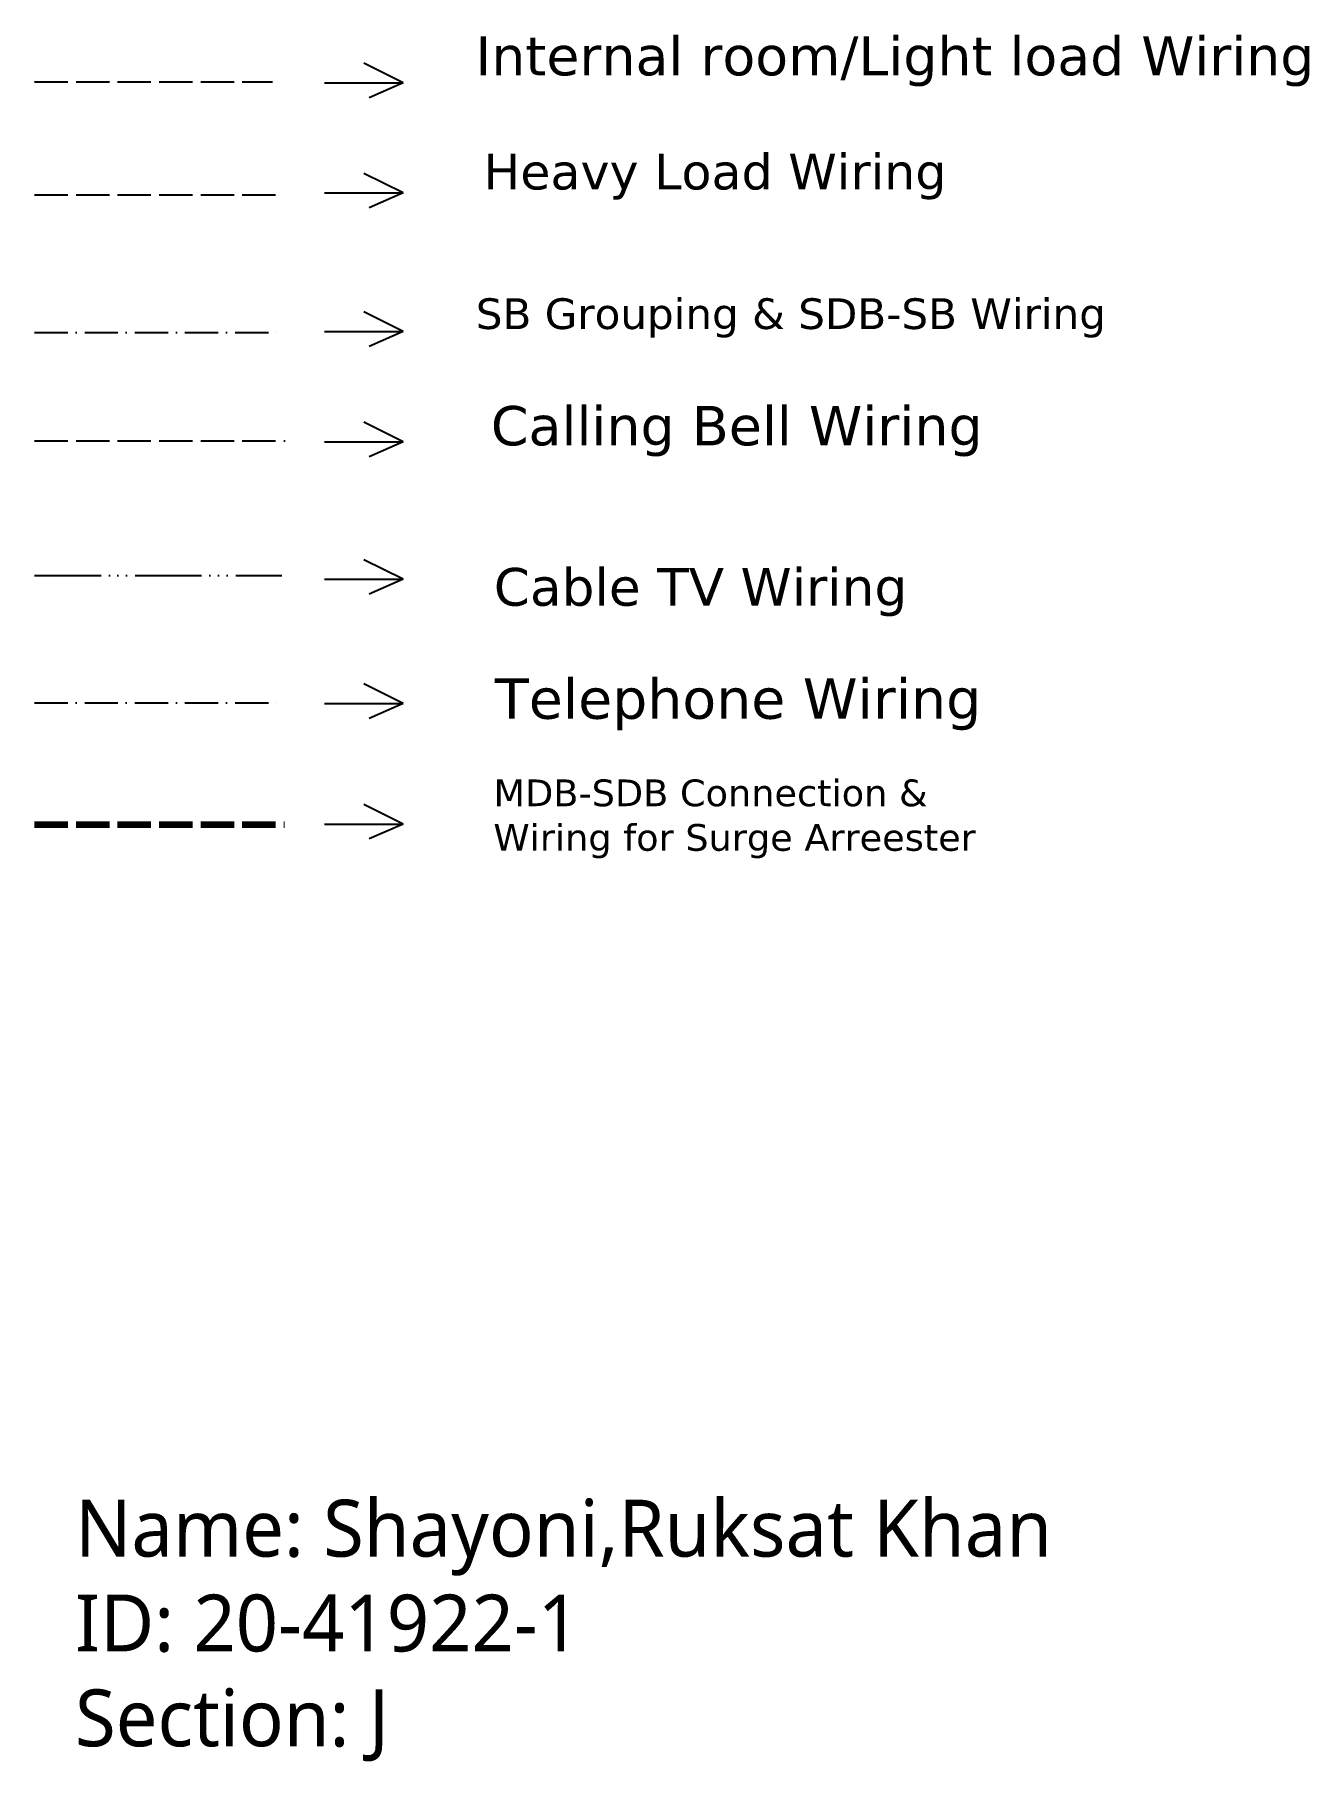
# Model space of a CAD drawing. Header units: inches. Extents: x -325 to 1342, y -1597 to 4114.
# Drawn here: x 345 to 805, y -872 to -249 of the extents above; entities that cross this region are included whole.
import ezdxf

# ---------------------------------------------------------------- set-up
doc = ezdxf.new("R2010")
doc.units = ezdxf.units.IN
doc.header["$MEASUREMENT"] = 0
for name, pattern in [('ACAD_ISO02W100', [15, 12, -3]), ('ACAD_ISO06W100', [36, 24, -3, 0, -3, 0, -3, 0, -3]), ('ACAD_ISO10W100', [18, 12, -3, 0, -3])]:
    doc.linetypes.add(name, pattern=pattern)

msp = doc.modelspace()

# ---------------------------------------------------------------- linework, layer by layer
for p, q in [((477.85, -266.21), (463.68, -259.13)), ((449.5, -266.21), (477.85, -266.21)), ((477.85, -266.21), (465.53, -271.59)), ((477.85, -305.93), (463.68, -298.86)), ((449.5, -305.93), (477.85, -305.93)), ((477.85, -305.93), (465.53, -311.31)), ((477.85, -355.95), (463.68, -348.87)), ((449.5, -355.95), (477.85, -355.95)), ((477.85, -355.95), (465.53, -361.33)), ((477.85, -395.77), (463.68, -388.69)), ((449.5, -395.77), (477.85, -395.77)), ((477.85, -395.77), (465.53, -401.15)), ((477.85, -445.37), (463.68, -438.29)), ((449.5, -445.37), (477.85, -445.37)), ((477.85, -445.37), (465.53, -450.74)), ((477.85, -490.22), (463.68, -483.14)), ((449.5, -490.22), (477.85, -490.22)), ((477.85, -490.22), (465.53, -495.6)), ((477.85, -533.7), (463.68, -526.62)), ((449.5, -533.7), (477.85, -533.7)), ((477.85, -533.7), (465.53, -539.08))]:
    msp.add_line(p, q)
at = {"linetype": 'ACAD_ISO02W100'}
msp.add_line((344.78, -265.85), (430.63, -265.85), dxfattribs=at)
at = {"color": 3, "linetype": 'ACAD_ISO02W100'}
msp.add_line((344.78, -306.66), (432.26, -306.66), dxfattribs=at)
at = {"color": 1, "linetype": 'ACAD_ISO10W100'}
msp.add_line((344.78, -356.27), (434.7, -356.27), dxfattribs=at)
at = {"color": 4, "linetype": 'ACAD_ISO02W100'}
msp.add_line((344.78, -395.37), (435.3, -395.37), dxfattribs=at)
at = {"color": 151, "linetype": 'ACAD_ISO06W100'}
msp.add_line((344.78, -443.97), (434, -443.97), dxfattribs=at)
at = {"color": 56, "linetype": 'ACAD_ISO10W100'}
msp.add_line((344.78, -489.91), (435.23, -489.91), dxfattribs=at)
at = {"color": 6, "linetype": 'ACAD_ISO02W100', "lineweight": 211}
msp.add_line((344.78, -533.81), (435.02, -533.81), dxfattribs=at)

# ---------------------------------------------------------------- texts
at = {"insert": (503.95, -249.36), "char_height": 14.1237, "width": 15315.653, "attachment_point": 1}
msp.add_mtext('{\\fVerdana|b0|i0|c0|p34;Internal room/Light load Wiring}', dxfattribs=at)
at = {"color": 3, "linetype": 'ACAD_ISO02W100', "insert": (506.79, -291.76), "char_height": 12.9075, "width": 313.6406, "attachment_point": 1}
msp.add_mtext('{\\fVerdana|b0|i0|c0|p34;Heavy Load Wiring}', dxfattribs=at)
at = {"color": 1, "linetype": 'ACAD_ISO10W100', "insert": (504.06, -343.97), "char_height": 11.0666, "width": 271.6847, "attachment_point": 1}
msp.add_mtext('{\\fVerdana|b0|i0|c0|p34;SB Grouping & SDB-SB Wiring}', dxfattribs=at)
at = {"color": 4, "linetype": 'ACAD_ISO02W100', "insert": (509.48, -382.84), "char_height": 14.1759, "width": 342.6833, "attachment_point": 1}
msp.add_mtext('{\\fVerdana|b0|i0|c0|p34;Calling Bell Wiring}', dxfattribs=at)
at = {"color": 151, "linetype": 'ACAD_ISO06W100', "insert": (510.56, -441.28), "char_height": 13.6095, "width": 332.2087, "attachment_point": 1}
msp.add_mtext('{\\fVerdana|b0|i0|c0|p34;Cable TV Wiring}', dxfattribs=at)
at = {"color": 56, "linetype": 'ACAD_ISO10W100', "insert": (510.98, -481.15), "char_height": 14.5544, "width": 340.2638, "attachment_point": 1}
msp.add_mtext('{\\fVerdana|b0|i0|c0|p34;Telephone Wiring}', dxfattribs=at)
at = {"color": 6, "linetype": 'ACAD_ISO02W100', "lineweight": 211, "insert": (510.41, -517.62), "char_height": 9.6466, "width": 214.8763, "attachment_point": 1}
msp.add_mtext('{\\fVerdana|b0|i0|c0|p34;MDB-SDB Connection &\\PWiring for Surge Arreester}', dxfattribs=at)
at = {"linetype": 'ACAD_ISO02W100', "insert": (359.4, -777.57), "char_height": 20.5335, "width": 40572.0722, "attachment_point": 1}
msp.add_mtext('{\\fYu Gothic Medium|b0|i0|c0|p34;Name: Shayoni,Ruksat Khan\\PID: 20-41922-1\\PSection: J}', dxfattribs=at)

doc.saveas('drawing.dxf')
